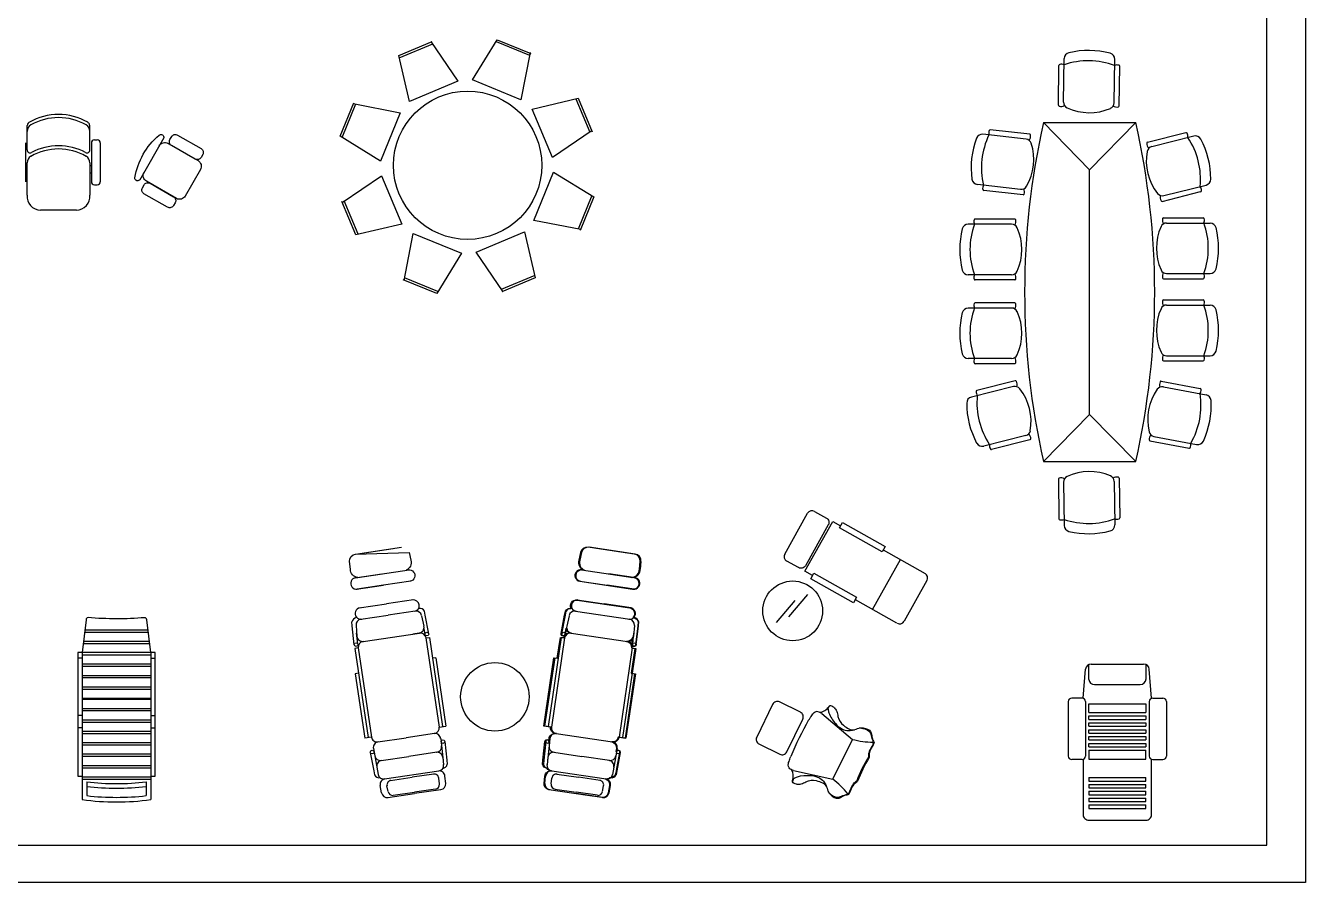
# Model space of a CAD drawing. Header units: inches. Extents: x 13 to 55.5, y 11.7 to 36.5.
# Drawn here: x 44.28 to 55.5, y 11.71 to 19.22 of the extents above; entities that cross this region are included whole.
import ezdxf

# ---------------------------------------------------------------- set-up
doc = ezdxf.new("R2010")
doc.units = ezdxf.units.IN
doc.header["$MEASUREMENT"] = 0
doc.layers.add('02', color=2, linetype='Continuous')
doc.layers.add('kadrbm', color=4, linetype='Continuous')

# ---------------------------------------------------------------- blocks, each defined once
blk = doc.blocks.new('kadrbm')
at = {"layer": 'kadrbm', "color": 4}
blk.add_lwpolyline([(0, 0), (0, 24.797), (21, 24.797), (21, 0), (0, 0)], close=True, dxfattribs=at)
blk.add_lwpolyline([(20.663, 0.326), (20.663, 24.46), (0.337, 24.46), (0.337, 0.326), (20.663, 0.326)], dxfattribs=at)

msp = doc.modelspace()

# ---------------------------------------------------------------- linework, layer by layer
at = {"layer": '02'}
for p, q in [((47.553, 18.958), (47.847, 19.082)), ((47.836, 19.081), (48.071, 18.733)), ((48.2, 18.744), (48.417, 19.096)), ((48.408, 19.081), (48.699, 18.962)), ((48.417, 19.096), (48.712, 18.976)), ((47.558, 18.938), (47.851, 19.061)), ((48.704, 18.983), (48.624, 18.571)), ((47.648, 18.555), (47.553, 18.958)), ((53.336, 18.524), (53.341, 18.871)), ((53.381, 18.55), (53.387, 18.931)), ((53.824, 18.544), (53.83, 18.924)), ((53.869, 18.516), (53.874, 18.864)), ((48.624, 18.571), (48.2, 18.744)), ((48.071, 18.733), (47.648, 18.555)), ((47.04, 18.25), (47.16, 18.544)), ((47.058, 18.239), (47.178, 18.534)), ((47.153, 18.536), (47.565, 18.457)), ((48.723, 18.488), (49.125, 18.583)), ((49.105, 18.578), (49.229, 18.285)), ((49.125, 18.583), (49.249, 18.29)), ((47.565, 18.457), (47.392, 18.032)), ((48.901, 18.065), (48.723, 18.488)), ((44.295, 18.131), (44.295, 18.345)), ((44.846, 18.131), (44.846, 18.345)), ((49.248, 18.3), (48.901, 18.065)), ((53.085, 18.268), (52.739, 18.306)), ((53.205, 18.37), (54.015, 18.37)), ((53.61, 17.957), (53.205, 18.37)), ((54.015, 18.37), (53.61, 17.957)), ((44.282, 18.192), (44.282, 17.851)), ((44.859, 18.192), (44.859, 17.851)), ((44.885, 18.218), (44.911, 18.218)), ((44.937, 18.192), (44.937, 17.851)), ((47.392, 18.032), (47.04, 18.25)), ((53.053, 18.226), (52.675, 18.268)), ((54.117, 18.198), (54.454, 18.282)), ((54.154, 18.161), (54.523, 18.253)), ((44.282, 17.994), (44.295, 17.994)), ((44.295, 17.733), (44.295, 18.018)), ((44.846, 18.018), (44.846, 17.733)), ((44.846, 17.994), (44.859, 17.994)), ((53.61, 15.813), (53.61, 17.957)), ((44.282, 17.929), (44.295, 17.929)), ((44.846, 17.929), (44.859, 17.929)), ((47.056, 17.669), (47.403, 17.904)), ((47.403, 17.904), (47.581, 17.481)), ((48.738, 17.512), (48.911, 17.937)), ((48.911, 17.937), (49.263, 17.719)), ((44.885, 17.825), (44.911, 17.825)), ((49.246, 17.73), (49.125, 17.435)), ((53.004, 17.785), (52.626, 17.827)), ((53.026, 17.738), (52.681, 17.776)), ((54.246, 17.68), (54.583, 17.765)), ((54.261, 17.731), (54.631, 17.823)), ((47.178, 17.386), (47.055, 17.679)), ((47.198, 17.391), (47.075, 17.684)), ((49.263, 17.719), (49.143, 17.424)), ((44.728, 17.602), (44.413, 17.602)), ((49.15, 17.433), (48.738, 17.512)), ((52.953, 17.525), (52.606, 17.525)), ((54.258, 17.535), (54.605, 17.535)), ((47.581, 17.481), (47.178, 17.386)), ((47.6, 16.986), (47.679, 17.398)), ((47.679, 17.398), (48.104, 17.225)), ((48.232, 17.236), (48.655, 17.413)), ((48.655, 17.413), (48.75, 17.011)), ((52.926, 17.48), (52.545, 17.48)), ((54.285, 17.49), (54.666, 17.49)), ((48.104, 17.225), (47.886, 16.873)), ((48.468, 16.888), (48.232, 17.236)), ((47.886, 16.873), (47.592, 16.993)), ((47.897, 16.891), (47.603, 17.011)), ((48.745, 17.031), (48.452, 16.908)), ((48.75, 17.011), (48.457, 16.887)), ((52.926, 17.036), (52.545, 17.036)), ((52.953, 16.991), (52.606, 16.991)), ((54.258, 17.002), (54.605, 17.002)), ((54.285, 17.047), (54.666, 17.047)), ((52.926, 16.745), (52.545, 16.745)), ((52.953, 16.79), (52.606, 16.79)), ((54.258, 16.816), (54.605, 16.816)), ((54.285, 16.771), (54.666, 16.771)), ((52.926, 16.302), (52.545, 16.302)), ((54.258, 16.282), (54.605, 16.282)), ((54.285, 16.327), (54.666, 16.327)), ((52.953, 16.257), (52.606, 16.257)), ((52.942, 16.057), (52.573, 15.964)), ((52.958, 16.107), (52.621, 16.023)), ((54.238, 16.104), (54.579, 16.04)), ((54.256, 16.055), (54.63, 15.984)), ((53.61, 15.813), (53.205, 15.4)), ((54.015, 15.4), (53.61, 15.813)), ((53.05, 15.627), (52.681, 15.534)), ((54.174, 15.619), (54.548, 15.549)), ((53.087, 15.59), (52.75, 15.505)), ((54.139, 15.58), (54.481, 15.516)), ((53.205, 15.4), (54.015, 15.4)), ((53.336, 15.246), (53.341, 14.898)), ((53.381, 15.219), (53.387, 14.839)), ((53.824, 15.225), (53.83, 14.845)), ((53.869, 15.253), (53.874, 14.906)), ((50.937, 14.589), (51.138, 14.946)), ((51.358, 14.874), (51.426, 14.836)), ((47.174, 14.589), (47.578, 14.648)), ((49.154, 14.602), (49.14, 14.535)), ((49.626, 14.589), (49.222, 14.648)), ((51.801, 14.625), (52.167, 14.419)), ((49.677, 14.524), (49.671, 14.457)), ((51.707, 14.104), (51.952, 14.54)), ((47.168, 14.38), (47.406, 14.416)), ((47.195, 14.384), (47.644, 14.451)), ((49.156, 14.451), (49.604, 14.384)), ((49.631, 14.38), (49.394, 14.416)), ((51.18, 14.4), (51.113, 14.438)), ((47.183, 14.281), (47.421, 14.317)), ((47.658, 14.352), (47.421, 14.317)), ((49.141, 14.352), (49.379, 14.317)), ((49.617, 14.281), (49.379, 14.317)), ((52.184, 14.357), (51.983, 14)), ((47.207, 14.117), (47.445, 14.152)), ((47.683, 14.187), (47.445, 14.152)), ((49.117, 14.187), (49.355, 14.152)), ((49.592, 14.117), (49.355, 14.152)), ((51.027, 14.183), (50.861, 13.988)), ((51.136, 14.234), (50.969, 14.039)), ((51.921, 13.983), (51.556, 14.189)), ((47.222, 14.018), (47.46, 14.053)), ((47.697, 14.088), (47.46, 14.053)), ((47.754, 14.049), (47.774, 13.956)), ((47.786, 14.053), (47.779, 14.088)), ((47.816, 13.891), (47.786, 14.053)), ((48.984, 13.891), (49.014, 14.053)), ((49.014, 14.053), (49.021, 14.088)), ((49.046, 14.049), (49.026, 13.956)), ((49.102, 14.088), (49.578, 14.018)), ((44.802, 13.926), (45.355, 13.926)), ((47.145, 13.959), (47.141, 13.994)), ((47.163, 13.794), (47.145, 13.959)), ((47.18, 13.964), (47.187, 13.869)), ((47.77, 13.954), (47.77, 13.954)), ((47.784, 13.886), (47.775, 13.933)), ((49.016, 13.886), (49.025, 13.933)), ((49.029, 13.954), (49.029, 13.954)), ((49.62, 13.964), (49.612, 13.869)), ((49.636, 13.794), (49.655, 13.959)), ((49.655, 13.959), (49.658, 13.994)), ((44.788, 13.806), (45.369, 13.806)), ((44.79, 13.826), (45.367, 13.826)), ((44.8, 13.906), (45.358, 13.906)), ((47.195, 13.802), (47.184, 13.896)), ((47.241, 13.823), (47.736, 13.897)), ((47.244, 13.824), (47.3, 13.832)), ((47.732, 13.896), (47.677, 13.888)), ((47.792, 13.855), (47.822, 13.859)), ((47.792, 13.855), (47.908, 13.073)), ((47.822, 13.859), (47.938, 13.077)), ((48.978, 13.859), (48.862, 13.077)), ((49.007, 13.855), (48.892, 13.073)), ((49.007, 13.855), (48.978, 13.859)), ((49.064, 13.897), (49.559, 13.823)), ((49.067, 13.896), (49.123, 13.888)), ((49.605, 13.802), (49.615, 13.896)), ((44.779, 13.726), (44.779, 12.437)), ((44.779, 13.706), (45.379, 13.706)), ((45.379, 13.726), (45.379, 12.437)), ((47.199, 13.767), (47.169, 13.762)), ((47.169, 13.762), (47.285, 12.981)), ((47.199, 13.767), (47.314, 12.985)), ((49.601, 13.767), (49.485, 12.985)), ((49.631, 13.762), (49.515, 12.981)), ((49.601, 13.767), (49.631, 13.762)), ((44.779, 13.676), (44.739, 13.676)), ((44.779, 13.626), (45.379, 13.626)), ((44.779, 13.606), (45.379, 13.606)), ((45.379, 13.676), (45.419, 13.676)), ((47.879, 13.681), (47.849, 13.676)), ((47.879, 13.681), (47.967, 13.082)), ((48.921, 13.681), (48.832, 13.082)), ((48.921, 13.681), (48.951, 13.676)), ((53.553, 13.326), (53.574, 13.579)), ((53.553, 13.327), (53.574, 13.579)), ((53.602, 13.491), (53.602, 13.62)), ((53.624, 13.625), (54.083, 13.625)), ((54.104, 13.496), (54.104, 13.62)), ((54.153, 13.326), (54.133, 13.579)), ((54.153, 13.327), (54.133, 13.579)), ((44.779, 13.526), (45.379, 13.526)), ((44.779, 13.506), (45.379, 13.506)), ((47.201, 13.545), (47.172, 13.54)), ((47.172, 13.54), (47.255, 12.976)), ((49.628, 13.54), (49.545, 12.976)), ((49.598, 13.545), (49.628, 13.54)), ((44.779, 13.426), (45.379, 13.426)), ((44.779, 13.406), (45.379, 13.406)), ((53.652, 13.446), (54.054, 13.446)), ((44.779, 13.326), (45.379, 13.326)), ((44.779, 13.317), (45.379, 13.317)), ((53.423, 13.297), (53.423, 12.819)), ((53.543, 13.327), (53.453, 13.327)), ((53.573, 13.297), (53.573, 12.819)), ((53.603, 13.2), (53.603, 13.277)), ((53.603, 13.277), (54.103, 13.277)), ((54.103, 13.277), (54.103, 13.2)), ((54.133, 13.297), (54.133, 12.819)), ((54.163, 13.327), (54.253, 13.327)), ((54.283, 13.297), (54.283, 12.819)), ((44.779, 13.174), (44.739, 13.174)), ((44.779, 13.237), (45.379, 13.237)), ((44.779, 13.217), (45.379, 13.217)), ((44.779, 13.137), (45.379, 13.137)), ((45.379, 13.174), (45.419, 13.174)), ((51.261, 13.192), (51.531, 12.965)), ((53.603, 13.2), (54.103, 13.2)), ((53.603, 13.17), (54.103, 13.17)), ((53.603, 13.14), (53.603, 13.17)), ((53.603, 13.14), (54.103, 13.14)), ((54.103, 13.17), (54.103, 13.14)), ((44.779, 13.065), (44.739, 13.065)), ((44.779, 13.117), (45.379, 13.117)), ((44.779, 13.037), (45.379, 13.037)), ((44.779, 13.017), (45.379, 13.017)), ((45.379, 13.065), (45.419, 13.065)), ((47.866, 13.016), (47.619, 12.98)), ((47.908, 13.073), (47.967, 13.082)), ((48.892, 13.073), (48.832, 13.082)), ((48.934, 13.016), (49.428, 12.943)), ((53.603, 13.11), (54.103, 13.11)), ((53.603, 13.08), (53.603, 13.11)), ((53.603, 13.08), (54.103, 13.08)), ((53.603, 13.05), (54.103, 13.05)), ((53.603, 13.02), (53.603, 13.05)), ((53.603, 13.02), (54.103, 13.02)), ((54.103, 13.11), (54.103, 13.08)), ((54.103, 13.05), (54.103, 13.02)), ((44.779, 12.937), (45.379, 12.937)), ((44.779, 12.917), (45.379, 12.917)), ((47.314, 12.985), (47.255, 12.976)), ((47.371, 12.943), (47.619, 12.98)), ((47.921, 12.972), (47.928, 12.908)), ((47.925, 12.94), (47.943, 12.776)), ((47.957, 12.947), (47.975, 12.783)), ((48.843, 12.947), (48.824, 12.783)), ((48.875, 12.94), (48.856, 12.776)), ((48.878, 12.972), (48.871, 12.908)), ((49.485, 12.985), (49.545, 12.976)), ((51.359, 12.616), (51.531, 12.965)), ((53.603, 12.99), (54.103, 12.99)), ((53.603, 12.96), (53.603, 12.99)), ((53.603, 12.96), (54.103, 12.96)), ((53.603, 12.93), (54.103, 12.93)), ((53.603, 12.9), (53.603, 12.93)), ((54.103, 12.99), (54.103, 12.96)), ((54.103, 12.93), (54.103, 12.9)), ((44.779, 12.837), (45.379, 12.837)), ((44.779, 12.817), (45.379, 12.817)), ((47.304, 12.851), (47.334, 12.688)), ((47.331, 12.885), (47.343, 12.821)), ((47.337, 12.853), (47.367, 12.69)), ((47.399, 12.78), (47.643, 12.816)), ((47.886, 12.852), (47.643, 12.816)), ((47.94, 12.808), (47.947, 12.743)), ((48.86, 12.808), (48.853, 12.743)), ((48.914, 12.852), (49.157, 12.816)), ((49.4, 12.78), (49.157, 12.816)), ((49.463, 12.853), (49.433, 12.69)), ((49.469, 12.885), (49.457, 12.821)), ((49.495, 12.851), (49.466, 12.688)), ((53.603, 12.9), (54.103, 12.9)), ((53.603, 12.87), (54.103, 12.87)), ((53.603, 12.87), (53.603, 12.793)), ((53.603, 12.793), (54.103, 12.793)), ((54.103, 12.793), (54.103, 12.87)), ((44.779, 12.737), (45.379, 12.737)), ((44.779, 12.717), (45.379, 12.717)), ((47.334, 12.688), (47.341, 12.653)), ((47.361, 12.722), (47.373, 12.658)), ((47.429, 12.618), (47.905, 12.688)), ((47.975, 12.783), (47.979, 12.748)), ((48.824, 12.783), (48.821, 12.748)), ((48.895, 12.688), (49.371, 12.618)), ((49.439, 12.722), (49.427, 12.658)), ((49.466, 12.688), (49.458, 12.653)), ((51.015, 12.691), (51.359, 12.616)), ((53.543, 12.789), (53.453, 12.789)), ((54.163, 12.789), (54.253, 12.789)), ((44.779, 12.637), (45.379, 12.637)), ((44.779, 12.617), (45.379, 12.617)), ((44.819, 12.593), (44.819, 12.472)), ((45.339, 12.593), (45.339, 12.472)), ((47.481, 12.605), (47.671, 12.633)), ((47.861, 12.661), (47.671, 12.633)), ((47.91, 12.574), (47.904, 12.626)), ((47.966, 12.579), (47.958, 12.644)), ((48.834, 12.579), (48.841, 12.644)), ((48.889, 12.574), (48.895, 12.626)), ((48.938, 12.661), (49.128, 12.633)), ((49.319, 12.605), (49.128, 12.633)), ((53.603, 12.63), (53.603, 12.6)), ((53.603, 12.63), (54.103, 12.63)), ((53.603, 12.6), (54.103, 12.6)), ((53.603, 12.57), (53.603, 12.54)), ((53.603, 12.57), (54.103, 12.57)), ((54.103, 12.6), (54.103, 12.63)), ((54.103, 12.54), (54.103, 12.57)), ((47.402, 12.496), (47.391, 12.56)), ((47.46, 12.507), (47.45, 12.558)), ((47.459, 12.456), (47.691, 12.49)), ((47.505, 12.475), (47.691, 12.502)), ((47.876, 12.53), (47.691, 12.502)), ((47.923, 12.524), (47.691, 12.49)), ((48.923, 12.53), (49.109, 12.502)), ((49.295, 12.475), (49.109, 12.502)), ((49.341, 12.456), (49.109, 12.49)), ((49.34, 12.507), (49.349, 12.558)), ((49.397, 12.496), (49.409, 12.56)), ((53.603, 12.54), (54.103, 12.54)), ((53.603, 12.51), (53.603, 12.48)), ((53.603, 12.51), (54.103, 12.51)), ((53.603, 12.48), (54.103, 12.48)), ((54.103, 12.48), (54.103, 12.51)), ((53.603, 12.45), (53.603, 12.42)), ((53.603, 12.45), (54.103, 12.45)), ((53.603, 12.42), (54.103, 12.42)), ((53.603, 12.39), (54.103, 12.39)), ((53.603, 12.39), (53.603, 12.36)), ((53.603, 12.36), (54.103, 12.36)), ((54.103, 12.42), (54.103, 12.45)), ((54.103, 12.36), (54.103, 12.39))]:
    msp.add_line(p, q, dxfattribs=at)
for points in [[(45.292, 17.884), (45.285, 17.872, -0.836418), (45.241, 17.887, -0.178157), (45.452, 18.26, -0.699615), (45.493, 18.236)], [(45.614, 18.261), (45.821, 18.142, -0.414214), (45.835, 18.091), (45.82, 18.065, -0.414214), (45.769, 18.051), (45.562, 18.169, -0.414214), (45.548, 18.221), (45.563, 18.247, -0.414214)], [(45.373, 17.838), (45.579, 17.72, -0.414214), (45.593, 17.668), (45.579, 17.643, -0.414214), (45.527, 17.629), (45.32, 17.747, -0.414214), (45.306, 17.798), (45.321, 17.824, -0.414214)], [(49.214, 14.648, 0.394849), (49.147, 14.602), (49.133, 14.535, 0.394849), (49.175, 14.447), (49.155, 14.45, 1), (49.14, 14.351), (49.372, 14.317), (49.603, 14.282, 0.433698), (49.66, 14.328, 0.394779), (49.617, 14.381), (49.597, 14.384, 0.394849), (49.663, 14.457), (49.669, 14.524, 0.394849), (49.618, 14.589), (49.288, 14.637)], [(51.075, 13.203), (50.892, 13.293, 0.414214), (50.831, 13.272), (50.691, 12.985, 0.414214), (50.711, 12.925), (50.894, 12.835, 0.414214), (50.954, 12.856), (51.095, 13.143, 0.414214)]]:
    msp.add_lwpolyline(points, format="xyb", close=True, dxfattribs=at)
for points in [[(45.453, 18.167, -0.414214), (45.531, 18.188), (45.794, 18.037, -0.414214), (45.815, 17.959), (45.682, 17.726, -0.414214), (45.605, 17.705), (45.341, 17.856, -0.414214), (45.32, 17.933)], [(51.199, 14.963), (51.302, 14.905, -0.414214), (51.319, 14.844), (51.118, 14.487, -0.414214), (51.057, 14.47), (50.954, 14.528)], [(47.175, 14.381), (47.195, 14.384, -0.394849), (47.129, 14.457), (47.123, 14.524, -0.394849), (47.174, 14.589), (47.504, 14.637)], [(47.174, 14.589), (47.645, 14.602), (47.66, 14.535, -0.394849), (47.617, 14.447), (47.637, 14.45, -0.394849)], [(47.637, 14.45, -1), (47.652, 14.351)], [(47.421, 14.317), (47.19, 14.282, -0.433698)], [(49.207, 12.474), (48.869, 12.524, -0.404171), (48.827, 12.579), (48.834, 12.644, -0.424328), (48.891, 12.688), (48.888, 12.688, -0.213492), (48.853, 12.71, -0.326087), (48.814, 12.748), (48.817, 12.783), (48.835, 12.946, -0.982536), (48.868, 12.947), (48.871, 12.972, -0.424328), (48.928, 13.016), (48.926, 13.016, -0.414214), (48.884, 13.073), (48.825, 13.082), (48.913, 13.681), (48.943, 13.676), (48.97, 13.859), (49, 13.855, -0.414214), (49.057, 13.897, -0.303363), (49.018, 13.937), (49.009, 13.888, -1.191324), (48.977, 13.893), (49.006, 14.053), (49.014, 14.088, -0.34424), (49.065, 14.112, -0.622186), (49.116, 14.186), (49.578, 14.118, -0.625097), (49.605, 14.032, -0.363219), (49.651, 13.994), (49.648, 13.959), (49.629, 13.795, -1.308046), (49.597, 13.803), (49.604, 13.862, -0.371927), (49.551, 13.824, -0.41262), (49.593, 13.767), (49.623, 13.762), (49.591, 13.545), (49.621, 13.54), (49.537, 12.976), (49.478, 12.985, -0.412596), (49.421, 12.943, -0.412525), (49.461, 12.885), (49.457, 12.86, -0.982536), (49.488, 12.849), (49.462, 12.709), (49.458, 12.688), (49.451, 12.653, -0.326087), (49.402, 12.629, -0.201041), (49.365, 12.617, -0.390512), (49.402, 12.56), (49.39, 12.496, -0.404171), (49.333, 12.456), (49.207, 12.474)], [(45.379, 13.726), (45.345, 14.014, 0.335997), (45.327, 14.031, -0.039992), (44.83, 14.032, 0.351941), (44.812, 14.014), (44.779, 13.726)], [(53.553, 12.791), (53.553, 12.306, 0.414214), (53.603, 12.256), (54.103, 12.256, 0.414214), (54.153, 12.306), (54.153, 12.791)], [(44.779, 12.437, 0.066667), (45.379, 12.437)]]:
    msp.add_lwpolyline(points, format="xyb", dxfattribs=at)
for points in [[(51.113, 14.438), (51.358, 14.874)], [(45.419, 13.726), (44.739, 13.726), (44.739, 12.644), (44.779, 12.644)], [(45.379, 12.644), (45.419, 12.644), (45.419, 13.726)]]:
    msp.add_lwpolyline(points, dxfattribs=at)
for points in [[(51.416, 14.819), (51.443, 14.867), (51.818, 14.655), (51.791, 14.608)], [(51.165, 14.373), (51.192, 14.421), (51.567, 14.21), (51.541, 14.162)]]:
    msp.add_lwpolyline(points, close=True, dxfattribs=at)
for centre, radius in [((48.157, 17.996), 0.65), ((51.007, 14.091), 0.262), ((47.179, 13.796), 0.016), ((47.8, 13.888), 0.016), ((49, 13.888), 0.016), ((49.62, 13.796), 0.016), ((48.396, 13.338), 0.3), ((47.94, 12.946), 0.016), ((48.859, 12.946), 0.016), ((47.32, 12.854), 0.016), ((49.479, 12.854), 0.016)]:
    msp.add_circle(centre, radius, dxfattribs=at)
for centre, radius, start, end in [((53.441, 18.93), 0.054, 103.1432, 179.2062), ((53.599, 18.252), 0.75, 75.2692, 103.1432), ((53.776, 18.925), 0.054, 359.2062, 75.2692), ((53.35, 18.871), 0.009, 105.2207, 179.2062), ((53.363, 18.824), 0.0579, 66.353, 105.2207), ((53.599, 18.252), 0.66, 69.5824, 108.83), ((53.851, 18.817), 0.0579, 73.1917, 112.0594), ((53.865, 18.864), 0.009, 359.2062, 73.1917), ((53.345, 18.524), 0.009, 179.2062, 253.1917), ((53.359, 18.57), 0.0579, 253.1917, 301.5264), ((53.435, 18.549), 0.054, 179.2062, 245.0572), ((53.77, 18.545), 0.054, 293.3552, 359.2062), ((53.847, 18.564), 0.0579, 236.886, 285.2207), ((53.86, 18.516), 0.009, 285.2207, 359.2062), ((44.571, 17.928), 0.513, 60.0965, 119.9035), ((44.571, 17.928), 0.486, 60.0965, 119.9035), ((53.608, 18.921), 0.464, 245.0572, 293.3552), ((44.321, 18.345), 0.0262, 126.8699, 180), ((44.361, 18.293), 0.0655, 119.9035, 180), ((44.361, 18.293), 0.0917, 119.9035, 126.8699), ((44.78, 18.293), 0.0655, 0, 60.0965), ((44.78, 18.293), 0.0917, 53.1301, 60.0965), ((44.82, 18.345), 0.0262, 0, 53.1301), ((52.784, 18.278), 0.0579, 157.6495, 196.5173), ((52.738, 18.297), 0.009, 83.664, 157.6495), ((59.805, 16.885), 6.765, 167.3196, 192.6804), ((47.415, 16.885), 6.765, 347.3196, 12.6804), ((44.885, 18.192), 0.0262, 90, 180), ((44.911, 18.192), 0.0262, 0, 90), ((53.321, 17.973), 0.75, 159.727, 187.601), ((52.669, 18.214), 0.054, 83.664, 159.727), ((53.321, 17.973), 0.66, 154.0403, 193.2878), ((53.047, 18.172), 0.054, 17.813, 83.664), ((52.657, 18.047), 0.464, 329.515, 17.813), ((53.035, 18.25), 0.0579, 321.3438, 9.6786), ((53.084, 18.259), 0.009, 9.6786, 83.664), ((54.119, 18.189), 0.009, 104.0271, 178.0126), ((54.168, 18.187), 0.0579, 178.0126, 226.3473), ((54.456, 18.273), 0.009, 30.0417, 104.0271), ((54.414, 18.249), 0.0579, 351.1739, 30.0417), ((53.922, 17.874), 0.66, 354.4034, 33.6509), ((54.536, 18.2), 0.054, 27.9641, 104.0271), ((53.922, 17.874), 0.75, 0.0901, 27.9641), ((44.321, 18.131), 0.0262, 180, 297.5421), ((44.361, 18.018), 0.0655, 119.9035, 180), ((44.571, 17.653), 0.486, 60.0965, 119.9035), ((44.571, 17.653), 0.513, 62.4579, 117.5421), ((44.82, 18.131), 0.0262, 242.4579, 0), ((44.78, 18.018), 0.0655, 0, 60.0965), ((54.57, 18.036), 0.464, 169.8781, 218.1762), ((54.167, 18.108), 0.054, 104.0271, 169.8781), ((44.885, 17.851), 0.0262, 180, 270), ((44.911, 17.851), 0.0262, 270, 0), ((52.632, 17.881), 0.054, 187.601, 263.664), ((54.617, 17.875), 0.054, 284.0271, 0.0901), ((44.415, 17.723), 0.12, 174.9295, 269.045), ((44.726, 17.723), 0.12, 270.955, 5.0705), ((52.73, 17.793), 0.0579, 150.8108, 189.6786), ((52.682, 17.785), 0.009, 189.6786, 263.664), ((53.01, 17.839), 0.054, 263.664, 329.515), ((53.027, 17.747), 0.009, 263.664, 337.6495), ((52.981, 17.765), 0.0579, 337.6495, 25.9842), ((54.248, 17.783), 0.054, 218.1762, 284.0271), ((54.286, 17.714), 0.0579, 161.7069, 210.0417), ((54.532, 17.775), 0.0579, 358.0126, 36.8804), ((54.581, 17.773), 0.009, 284.0271, 358.0126), ((54.244, 17.689), 0.009, 210.0417, 284.0271), ((52.653, 17.502), 0.0579, 163.9855, 202.8532), ((52.606, 17.516), 0.009, 90, 163.9855), ((52.953, 17.516), 0.009, 16.0145, 90), ((52.906, 17.502), 0.0579, 327.6798, 16.0145), ((54.305, 17.513), 0.0579, 163.9855, 212.3202), ((54.258, 17.526), 0.009, 90, 163.9855), ((54.605, 17.526), 0.009, 16.0145, 90), ((54.558, 17.513), 0.0579, 337.1468, 16.0145), ((53.221, 17.258), 0.75, 166.063, 193.937), ((52.545, 17.426), 0.054, 90, 166.063), ((53.221, 17.258), 0.66, 160.3762, 199.6238), ((52.926, 17.426), 0.054, 24.149, 90), ((52.552, 17.258), 0.464, 335.851, 24.149), ((54.659, 17.269), 0.464, 155.851, 204.149), ((54.285, 17.436), 0.054, 90, 155.851), ((53.99, 17.269), 0.66, 340.3762, 19.6238), ((54.666, 17.436), 0.054, 13.937, 90), ((53.99, 17.269), 0.75, 346.063, 13.937), ((52.545, 17.09), 0.054, 193.937, 270), ((52.926, 17.09), 0.054, 270, 335.851), ((54.285, 17.101), 0.054, 204.149, 270), ((54.305, 17.025), 0.0579, 147.6798, 196.0145), ((54.666, 17.101), 0.054, 270, 346.063), ((52.653, 17.014), 0.0579, 157.1468, 196.0145), ((52.606, 17), 0.009, 196.0145, 270), ((52.953, 17), 0.009, 270, 343.9855), ((52.906, 17.014), 0.0579, 343.9855, 32.3202), ((54.258, 17.011), 0.009, 196.0145, 270), ((54.605, 17.011), 0.009, 270, 343.9855), ((54.558, 17.025), 0.0579, 343.9855, 22.8532), ((52.545, 16.691), 0.054, 90, 166.063), ((53.221, 16.524), 0.66, 160.3762, 199.6238), ((52.653, 16.768), 0.0579, 163.9855, 202.8532), ((52.606, 16.781), 0.009, 90, 163.9855), ((52.926, 16.691), 0.054, 24.149, 90), ((52.953, 16.781), 0.009, 16.0145, 90), ((52.906, 16.768), 0.0579, 327.6798, 16.0145), ((54.659, 16.549), 0.464, 155.851, 204.149), ((54.285, 16.717), 0.054, 90, 155.851), ((54.305, 16.793), 0.0579, 163.9855, 212.3202), ((54.258, 16.807), 0.009, 90, 163.9855), ((54.605, 16.807), 0.009, 16.0145, 90), ((54.558, 16.793), 0.0579, 337.1468, 16.0145), ((53.99, 16.549), 0.66, 340.3762, 19.6238), ((54.666, 16.717), 0.054, 13.937, 90), ((53.99, 16.549), 0.75, 346.063, 13.937), ((53.221, 16.524), 0.75, 166.063, 193.937), ((52.552, 16.524), 0.464, 335.851, 24.149), ((52.545, 16.356), 0.054, 193.937, 270), ((52.653, 16.28), 0.0579, 157.1468, 196.0145), ((52.926, 16.356), 0.054, 270, 335.851), ((52.906, 16.28), 0.0579, 343.9855, 32.3202), ((54.285, 16.381), 0.054, 204.149, 270), ((54.305, 16.305), 0.0579, 147.6798, 196.0145), ((54.258, 16.291), 0.009, 196.0145, 270), ((54.605, 16.291), 0.009, 270, 343.9855), ((54.558, 16.305), 0.0579, 343.9855, 22.8532), ((54.666, 16.381), 0.054, 270, 346.063), ((52.606, 16.266), 0.009, 196.0145, 270), ((52.953, 16.266), 0.009, 270, 343.9855), ((52.955, 16.004), 0.054, 38.1762, 104.0272), ((52.96, 16.098), 0.009, 30.0417, 104.0272), ((52.918, 16.074), 0.0579, 341.707, 30.0417), ((54.246, 16.002), 0.054, 79.3258, 145.1768), ((54.28, 16.073), 0.0579, 153.3113, 201.646), ((54.236, 16.095), 0.009, 79.3258, 153.3113), ((52.586, 15.912), 0.054, 104.0272, 180.0902), ((52.623, 16.014), 0.009, 104.0272, 178.0127), ((52.672, 16.012), 0.0579, 178.0127, 216.8804), ((53.282, 15.913), 0.66, 174.4034, 213.651), ((52.633, 15.751), 0.464, 349.8782, 38.1762), ((54.583, 15.768), 0.464, 145.1768, 193.4748), ((53.926, 15.892), 0.66, 329.702, 8.9496), ((54.529, 16.026), 0.0579, 326.4726, 5.3403), ((54.578, 16.031), 0.009, 5.3403, 79.3258), ((53.926, 15.892), 0.75, 335.3888, 3.2628), ((54.62, 15.931), 0.054, 3.2628, 79.3258), ((53.282, 15.913), 0.75, 180.0902, 207.9642), ((53.037, 15.679), 0.054, 284.0272, 349.8782), ((53.036, 15.6), 0.0579, 358.0127, 46.3474), ((53.085, 15.598), 0.009, 284.0272, 358.0127), ((54.184, 15.672), 0.054, 193.4748, 259.3258), ((54.19, 15.594), 0.0579, 137.0056, 185.3403), ((52.668, 15.587), 0.054, 207.9642, 284.0272), ((52.79, 15.539), 0.0579, 171.174, 210.0417), ((52.748, 15.514), 0.009, 210.0417, 284.0272), ((54.141, 15.589), 0.009, 185.3403, 259.3258), ((54.482, 15.525), 0.009, 259.3258, 333.3113), ((54.439, 15.547), 0.0579, 333.3113, 12.179), ((54.558, 15.602), 0.054, 259.3258, 335.3888), ((53.435, 15.22), 0.054, 114.9428, 180.7938), ((53.608, 14.848), 0.464, 66.6448, 114.9428), ((53.77, 15.225), 0.054, 0.7938, 66.6448), ((53.847, 15.206), 0.0579, 74.7793, 123.114), ((53.86, 15.253), 0.009, 0.7938, 74.7793), ((53.345, 15.246), 0.009, 106.8083, 180.7938), ((53.359, 15.199), 0.0579, 58.4736, 106.8083), ((51.177, 14.924), 0.045, 60.6247, 150.6247), ((53.35, 14.898), 0.009, 180.7938, 254.7793), ((53.363, 14.946), 0.0579, 254.7793, 293.647), ((53.599, 15.517), 0.66, 251.17, 290.4176), ((53.441, 14.84), 0.054, 180.7938, 256.8568), ((53.776, 14.844), 0.054, 284.7308, 0.7938), ((53.851, 14.952), 0.0579, 247.9406, 286.8083), ((53.865, 14.906), 0.009, 286.8083, 0.7938), ((53.599, 15.517), 0.75, 256.8568, 284.7308), ((49.213, 14.589), 0.06, 81.5805, 167.7667), ((49.617, 14.529), 0.06, 355.3942, 81.5805), ((50.976, 14.567), 0.045, 150.6247, 240.6247), ((49.209, 14.514), 0.072, 162.7025, 248.8888), ((47.182, 14.332), 0.05, 98.4195, 278.4196), ((49.155, 14.4), 0.05, 81.5805, 261.5804), ((49.599, 14.456), 0.072, 274.2722, 0.4584), ((49.617, 14.332), 0.05, 261.5805, 81.5805), ((52.145, 14.38), 0.045, 330.6247, 60.6247), ((47.683, 14.137), 0.05, 278.4195, 98.4195), ((49.116, 14.137), 0.05, 81.5805, 261.5804), ((47.187, 13.986), 0.0461, 97.0963, 169.6451), ((47.221, 14.068), 0.05, 98.4195, 278.4196), ((47.705, 14.039), 0.05, 12.2333, 98.4195), ((47.738, 14.067), 0.0461, 27.194, 99.7428), ((49.062, 14.067), 0.0461, 80.2572, 152.806), ((49.095, 14.039), 0.05, 81.5805, 167.7667), ((49.578, 14.068), 0.05, 261.5805, 81.5805), ((49.613, 13.986), 0.0461, 10.3549, 82.9037), ((47.229, 13.968), 0.05, 98.4195, 184.6058), ((47.725, 13.946), 0.05, 278.4195, 12.2333), ((49.075, 13.946), 0.05, 167.7667, 261.5805), ((49.57, 13.968), 0.05, 355.3942, 81.5805), ((51.944, 14.022), 0.045, 240.6247, 330.6247), ((47.237, 13.873), 0.05, 184.6058, 278.4195), ((47.248, 13.774), 0.05, 98.4195, 188.4195), ((47.743, 13.847), 0.05, 8.4195, 98.4195), ((49.057, 13.847), 0.05, 81.5805, 171.5805), ((49.563, 13.873), 0.05, 261.5805, 355.3942), ((49.551, 13.774), 0.05, 351.5805, 81.5805), ((53.624, 13.575), 0.05, 90, 174.4977), ((54.083, 13.575), 0.05, 5.5023, 90), ((53.652, 13.496), 0.05, 185.5023, 270), ((54.054, 13.496), 0.05, 270, 0), ((51.235, 13.305), 0.103, 273.7627, 328.752), ((53.453, 13.297), 0.03, 90, 180), ((53.543, 13.297), 0.03, 0, 90), ((54.163, 13.297), 0.03, 90, 180), ((54.253, 13.297), 0.03, 0, 90), ((53.496, 11.784), 2.71, 150.1008, 157.6146), ((47.871, 12.967), 0.05, 6.448, 98.4195), ((47.859, 13.066), 0.05, 278.4195, 8.4195), ((48.928, 12.967), 0.05, 81.5805, 173.552), ((48.941, 13.066), 0.05, 171.5805, 261.5805), ((47.364, 12.993), 0.05, 188.4195, 278.4195), ((47.38, 12.894), 0.05, 98.4195, 190.391), ((47.879, 12.902), 0.05, 278.4195, 6.448), ((48.921, 12.902), 0.05, 173.552, 261.5805), ((49.419, 12.894), 0.05, 349.609, 81.5805), ((49.436, 12.993), 0.05, 261.5805, 351.5805), ((51.716, 13.661), 0.72, 255.0755, 269.7075), ((47.392, 12.83), 0.05, 190.391, 278.4195), ((47.89, 12.802), 0.05, 6.448, 98.4195), ((48.91, 12.802), 0.05, 81.5805, 173.552), ((49.408, 12.83), 0.05, 261.5805, 349.609), ((52.65, 12.199), 1.154, 148.0694, 159.6018), ((52.65, 12.199), 1.146, 148.0694, 159.6018), ((53.453, 12.819), 0.03, 180, 270), ((53.543, 12.819), 0.03, 270, 0), ((54.163, 12.819), 0.03, 180, 270), ((54.253, 12.819), 0.03, 270, 0), ((47.41, 12.731), 0.05, 98.4195, 190.391), ((47.909, 12.638), 0.05, 6.448, 98.4195), ((47.897, 12.738), 0.05, 278.4195, 6.448), ((47.933, 12.756), 0.0461, 277.0963, 349.6451), ((48.867, 12.756), 0.0461, 190.3549, 262.9037), ((48.891, 12.638), 0.05, 81.5805, 173.552), ((48.902, 12.738), 0.05, 173.552, 261.5805), ((49.39, 12.731), 0.05, 349.609, 81.5805), ((50.91, 12.642), 0.103, 338.9635, 33.9527), ((45.079, 14.677), 2.1, 262.888, 277.112), ((47.382, 12.675), 0.0461, 207.194, 279.7428), ((47.422, 12.667), 0.05, 190.391, 278.4195), ((47.44, 12.569), 0.05, 98.4195, 190.391), ((47.49, 12.566), 0.04, 98.4195, 190.391), ((47.865, 12.621), 0.04, 6.448, 98.4195), ((47.87, 12.569), 0.04, 278.4195, 6.448), ((47.916, 12.574), 0.05, 278.4195, 6.448), ((48.884, 12.574), 0.05, 173.552, 261.5805), ((48.929, 12.569), 0.04, 173.552, 261.5805), ((48.935, 12.621), 0.04, 81.5805, 173.552), ((49.31, 12.566), 0.04, 349.609, 81.5805), ((49.36, 12.569), 0.05, 349.609, 81.5805), ((49.378, 12.667), 0.05, 261.5805, 349.609), ((49.417, 12.675), 0.0461, 260.2572, 332.806), ((50.922, 12.044), 0.72, 38.0079, 52.64), ((45.079, 14.677), 2.14, 263.0216, 276.9784), ((45.079, 14.677), 2.22, 263.2742, 276.7258), ((47.452, 12.505), 0.05, 190.391, 278.4195), ((47.499, 12.514), 0.04, 190.391, 278.4195), ((49.301, 12.514), 0.04, 261.5805, 349.609), ((49.348, 12.505), 0.05, 261.5805, 349.609)]:
    msp.add_arc(centre, radius, start, end, dxfattribs=at)
for points in [[(51.318, 13.23), (51.32, 13.242), (51.331, 13.258)], [(51.369, 13.244), (51.333, 13.259), (51.323, 13.252)], [(51.26, 13.191), (51.216, 13.208), (51.195, 13.199), (51.185, 13.19), (51.16, 13.155), (51.147, 13.134)], [(51.59, 13.067), (51.631, 13.059), (51.682, 13.029), (51.698, 12.984), (51.706, 12.962), (51.713, 12.937), (51.705, 12.912), (51.678, 12.859), (51.67, 12.815), (51.67, 12.809)], [(51.015, 12.691), (50.975, 12.715), (50.968, 12.738), (50.969, 12.751), (50.982, 12.792), (50.99, 12.816)], [(51.02, 12.623), (51.011, 12.614), (51.005, 12.595)], [(51.04, 12.573), (51.006, 12.592), (51.005, 12.605)], [(51.315, 12.507), (51.346, 12.479), (51.402, 12.458), (51.446, 12.472), (51.469, 12.479), (51.494, 12.489), (51.508, 12.511), (51.533, 12.565), (51.563, 12.598), (51.568, 12.601)]]:
    msp.add_spline(points, degree=3, dxfattribs=at)
for points, knots in [([(51.369, 13.244), (51.379, 13.234), (51.398, 13.213), (51.404, 13.143), (51.447, 13.082), (51.535, 13.033), (51.597, 13.075), (51.689, 13.053), (51.703, 13), (51.701, 12.969), (51.725, 12.938), (51.7, 12.897), (51.684, 12.868), (51.675, 12.832), (51.677, 12.805)], [0, 0, 0, 0, 49.474718, 99.62318, 216.711939, 352.183535, 415.640087, 485.003962, 541.031992, 593.287929, 610.426092, 640.411153, 749.227599, 830.559938, 830.559938, 830.559938, 830.559938]), ([(51.318, 13.23), (51.319, 13.219), (51.327, 13.174), (51.379, 13.102), (51.43, 13.057), (51.494, 13.032), (51.55, 13.05)], [0, 0, 0, 0, 38.19141, 165.881319, 259.480534, 372.610038, 372.610038, 372.610038, 372.610038]), ([(51.02, 12.623), (51.029, 12.628), (51.07, 12.649), (51.158, 12.652), (51.225, 12.64), (51.284, 12.604), (51.304, 12.549)], [0, 0, 0, 0, 38.19141, 165.881319, 259.480534, 372.610038, 372.610038, 372.610038, 372.610038]), ([(51.04, 12.573), (51.054, 12.572), (51.082, 12.569), (51.141, 12.608), (51.216, 12.611), (51.308, 12.571), (51.314, 12.496), (51.387, 12.437), (51.437, 12.459), (51.46, 12.479), (51.5, 12.479), (51.517, 12.524), (51.53, 12.554), (51.553, 12.583), (51.576, 12.598)], [0, 0, 0, 0, 49.474718, 99.62318, 216.711939, 352.183535, 415.640087, 485.003962, 541.031992, 593.287929, 610.426092, 640.411153, 749.227599, 830.379698, 830.379698, 830.379698, 830.379698])]:
    msp.add_open_spline(points, degree=3, knots=knots, dxfattribs=at)

# ---------------------------------------------------------------- block references
at = {"layer": 'kadrbm'}
msp.add_blockref('kadrbm', (34.501, 11.712), dxfattribs=at)

doc.saveas('drawing.dxf')
